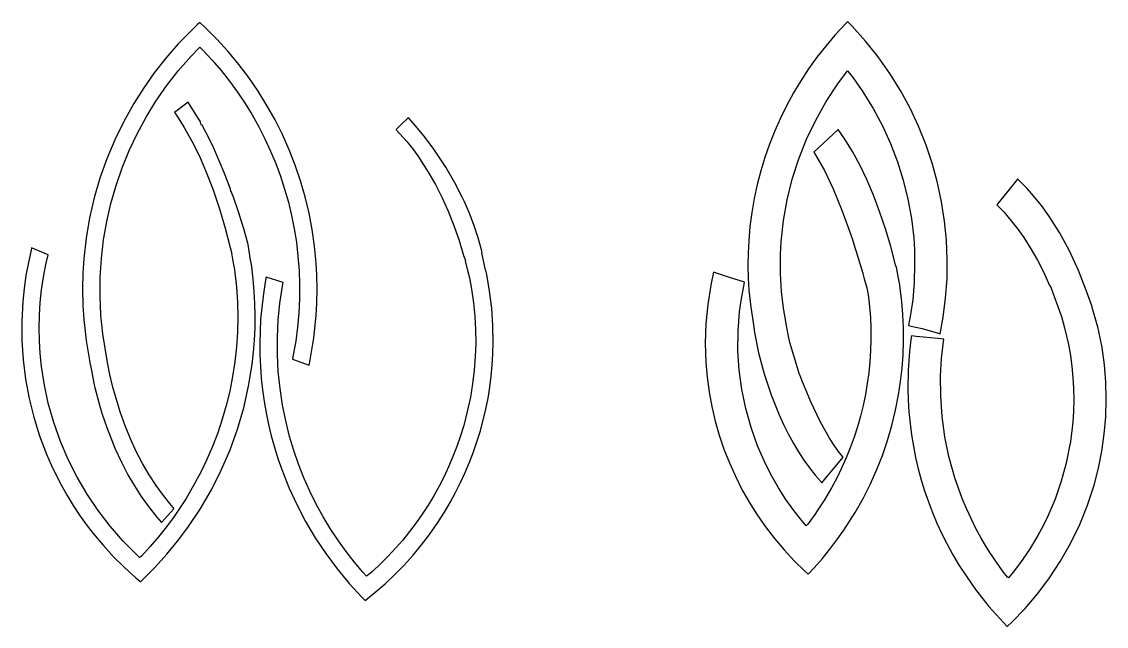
# Model space of a CAD drawing. Extents: x -920 to 149, y 485 to 1341.
# Drawn here: x -919.8 to -488.2, y 1100.4 to 1341.1 of the extents above; entities that cross this region are included whole.
import ezdxf

# ---------------------------------------------------------------- set-up
doc = ezdxf.new("R2010")
doc.units = 0

msp = doc.modelspace()

# ---------------------------------------------------------------- linework, layer by layer
at = {"layer": 'Layer 1'}
for p, q in [((-849.87, 1339.95), (-857.502, 1332.27)), ((-848.933, 1340.81), (-849.87, 1339.95)), ((-846.907, 1338.88), (-848.933, 1340.81)), ((-848.933, 1340.81), (-848.933, 1340.81)), ((-842.170544, 1334.152539), (-846.907, 1338.88)), ((-591.421, 1340.82), (-596.185, 1335.72)), ((-591.128, 1341.11), (-591.421, 1340.82)), ((-589.529, 1339.43), (-591.128, 1341.11)), ((-591.128, 1341.11), (-591.128, 1341.11)), ((-584.084512, 1333.371113), (-589.529, 1339.43)), ((-837.676553, 1329.23125), (-842.170544, 1334.152539)), ((-596.185, 1335.72), (-599.873262, 1331.390425)), ((-857.502, 1332.27), (-862.505922, 1326.531094)), ((-852.543, 1327.27), (-848.967, 1330.98)), ((-848.967, 1330.98), (-847.735, 1329.8)), ((-847.735, 1329.8), (-844.027882, 1325.803728)), ((-599.873262, 1331.390425), (-603.37002, 1326.922773)), ((-579.035531, 1327.058281), (-584.084512, 1333.371113)), ((-862.505922, 1326.531094), (-867.063125, 1320.75375)), ((-857.512368, 1321.543767), (-852.543, 1327.27)), ((-844.027882, 1325.803728), (-840.492977, 1321.678418)), ((-833.429344, 1324.125273), (-837.676553, 1329.23125)), ((-603.37002, 1326.922773), (-606.672228, 1322.324282)), ((-574.38766, 1320.500996), (-579.035531, 1327.058281)), ((-867.063125, 1320.75375), (-871.262016, 1314.817031)), ((-862.133555, 1315.587949), (-857.512368, 1321.543767)), ((-840.492977, 1321.678418), (-837.132833, 1317.429329)), ((-829.433234, 1318.84375), (-833.429344, 1324.125273)), ((-606.672228, 1322.324282), (-609.776844, 1317.602187)), ((-595.059, 1316.33), (-591.19, 1321.49)), ((-591.19, 1321.49), (-590.492016, 1320.734375)), ((-590.492016, 1320.734375), (-588.949625, 1318.7)), ((-837.132833, 1317.429329), (-833.95, 1313.061719)), ((-825.692541, 1313.39582), (-829.433234, 1318.84375)), ((-609.776844, 1317.602187), (-612.680823, 1312.763726)), ((-588.949625, 1318.7), (-585.084, 1313.18)), ((-570.1465, 1313.70875), (-574.38766, 1320.500996)), ((-871.262016, 1314.817031), (-875.191, 1308.6)), ((-866.40162, 1309.418118), (-862.133555, 1315.587949)), ((-833.95, 1313.061719), (-830.947026, 1308.580847)), ((-822.21158, 1307.790625), (-825.692541, 1313.39582)), ((-612.680823, 1312.763726), (-615.381121, 1307.816133)), ((-599.701123, 1309.276074), (-595.059, 1316.33)), ((-585.084, 1313.18), (-580.982937, 1306.54666)), ((-566.317652, 1306.691035), (-570.1465, 1313.70875)), ((-875.191, 1308.6), (-879.206977, 1301.433535)), ((-870.311625, 1303.049844), (-866.40162, 1309.418118)), ((-853.558, 1309.07), (-858.979, 1304.9)), ((-849.795, 1303.17), (-853.558, 1309.07)), ((-830.947026, 1308.580847), (-828.126461, 1303.991973)), ((-818.994669, 1302.037305), (-822.21158, 1307.790625)), ((-615.381121, 1307.816133), (-617.874695, 1302.766646)), ((-603.845797, 1301.922969), (-599.701123, 1309.276074)), ((-858.979, 1304.9), (-858.267, 1303.86)), ((-858.267, 1303.86), (-855.136469, 1298.994219)), ((-828.126461, 1303.991973), (-825.490853, 1299.300354)), ((-580.982937, 1306.54666), (-577.315937, 1299.688906)), ((-562.906719, 1299.457344), (-566.317652, 1306.691035)), ((-879.206977, 1301.433535), (-882.79925, 1294.068906)), ((-873.85863, 1296.498699), (-870.311625, 1303.049844)), ((-848.8515, 1301.5325), (-849.795, 1303.17)), ((-848.694, 1301.05), (-848.8515, 1301.5325)), ((-848.566, 1300.44), (-848.694, 1301.05)), ((-848.288375, 1299.88375), (-848.566, 1300.44)), ((-848.175, 1299.92), (-848.288375, 1299.88375)), ((-848.022, 1299.98), (-848.175, 1299.92)), ((-846.3575, 1296.9025), (-848.022, 1299.98)), ((-825.490853, 1299.300354), (-823.04275, 1294.51125)), ((-816.046125, 1296.145), (-818.994669, 1302.037305)), ((-768.921, 1300.03), (-770.579875, 1298.39875)), ((-766.446, 1302.41), (-768.921, 1300.03)), ((-765.858, 1302.84), (-766.446, 1302.41)), ((-762.945375, 1299.50125), (-765.858, 1302.84)), ((-759.78, 1295.63), (-762.945375, 1299.50125)), ((-617.874695, 1302.766646), (-620.1585, 1297.6225)), ((-607.480354, 1294.306191), (-603.845797, 1301.922969)), ((-577.315937, 1299.688906), (-574.090781, 1292.628887)), ((-559.919301, 1292.017168), (-562.906719, 1299.457344)), ((-877.037695, 1289.780254), (-873.85863, 1296.498699)), ((-855.136469, 1298.994219), (-852.06575, 1293.51625)), ((-843.772, 1291.65), (-846.3575, 1296.9025)), ((-813.370264, 1290.122852), (-816.046125, 1296.145)), ((-770.579875, 1298.39875), (-770.778797, 1298.132969)), ((-770.778797, 1298.132969), (-770.75, 1298.02)), ((-770.75, 1298.02), (-766.604, 1293.46)), ((-758.875, 1294.49), (-759.78, 1295.63)), ((-620.1585, 1297.6225), (-622.229493, 1292.390933)), ((-594.9, 1298.26), (-604.542, 1289.23)), ((-592.196, 1294.41), (-594.9, 1298.26)), ((-882.79925, 1294.068906), (-885.961961, 1286.524512)), ((-852.06575, 1293.51625), (-849.113156, 1287.537656)), ((-839.3435, 1281.405), (-843.772, 1291.65)), ((-823.04275, 1294.51125), (-820.784702, 1289.629919)), ((-766.604, 1293.46), (-764.270828, 1290.576406)), ((-764.270828, 1290.576406), (-762.186375, 1287.76125)), ((-755.793, 1290.38), (-758.875, 1294.49)), ((-622.229493, 1292.390933), (-624.084629, 1287.07918)), ((-610.592125, 1286.46125), (-607.480354, 1294.306191)), ((-589.204473, 1289.496992), (-592.196, 1294.41)), ((-574.090781, 1292.628887), (-571.31525, 1285.38875)), ((-557.361, 1284.38), (-559.919301, 1292.017168)), ((-885.961961, 1286.524512), (-888.68925, 1278.81875)), ((-879.843882, 1282.910081), (-877.037695, 1289.780254)), ((-849.113156, 1287.537656), (-846.337, 1281.17)), ((-820.784702, 1289.629919), (-818.719258, 1284.661621)), ((-810.971404, 1283.98), (-813.370264, 1290.122852)), ((-762.186375, 1287.76125), (-758.005, 1281.26)), ((-751.003, 1283.18), (-755.793, 1290.38)), ((-624.084629, 1287.07918), (-625.720865, 1281.694478)), ((-613.168443, 1278.423652), (-610.592125, 1286.46125)), ((-604.542, 1289.23), (-603.739, 1287.81)), ((-603.739, 1287.81), (-600.323, 1281.817656)), ((-586.313844, 1284.110313), (-589.204473, 1289.496992)), ((-882.27225, 1275.90375), (-879.843882, 1282.910081)), ((-818.719258, 1284.661621), (-816.848966, 1279.611614)), ((-808.853862, 1277.725586), (-810.971404, 1283.98)), ((-747.39875, 1276.98375), (-751.003, 1283.18)), ((-751.003, 1283.18), (-751.003, 1283.18)), ((-751.003, 1283.18), (-751.003, 1283.18)), ((-583.542043, 1278.294727), (-586.313844, 1284.110313)), ((-571.31525, 1285.38875), (-568.997125, 1277.990645)), ((-555.332719, 1276.928633), (-557.361, 1284.38)), ((-888.68925, 1278.81875), (-890.975258, 1270.97002)), ((-846.337, 1281.17), (-843.641547, 1274.12)), ((-837.601938, 1276.935), (-839.3435, 1281.405)), ((-816.848966, 1279.611614), (-815.176375, 1274.485156)), ((-807.021953, 1271.36875), (-808.853862, 1277.725586)), ((-758.005, 1281.26), (-755.128875, 1276.2375)), ((-625.720865, 1281.694478), (-627.135156, 1276.244062)), ((-615.196641, 1270.228906), (-613.168443, 1278.423652)), ((-600.323, 1281.817656), (-596.87625, 1274.57375)), ((-580.907, 1272.095), (-583.542043, 1278.294727)), ((-568.997125, 1277.990645), (-567.144188, 1270.456719)), ((-523.516, 1278.43), (-531.783, 1268.18)), ((-523.437, 1278.38), (-523.516, 1278.43)), ((-522.262, 1277.25), (-523.437, 1278.38)), ((-884.31786, 1268.776833), (-882.27225, 1275.90375)), ((-843.641547, 1274.12), (-841.126375, 1266.635)), ((-836.784, 1274.4), (-837.601938, 1276.935)), ((-836.536, 1273.74), (-836.784, 1274.4)), ((-835.531062, 1271.250938), (-836.536, 1273.74)), ((-815.176375, 1274.485156), (-813.704034, 1269.287507)), ((-755.128875, 1276.2375), (-752.537, 1271.05)), ((-744.342, 1270.93), (-747.39875, 1276.98375)), ((-627.135156, 1276.244062), (-628.324459, 1270.735171)), ((-596.87625, 1274.57375), (-593.394625, 1266.067969)), ((-553.7295, 1269.380938), (-555.332719, 1276.928633)), ((-519.74425, 1274.6875), (-522.262, 1277.25)), ((-517.132, 1271.78), (-519.74425, 1274.6875)), ((-890.975258, 1270.97002), (-892.814125, 1262.996719)), ((-833.589, 1265.4525), (-835.531062, 1271.250938)), ((-813.704034, 1269.287507), (-812.434492, 1264.023926)), ((-805.479996, 1264.918633), (-807.021953, 1271.36875)), ((-752.537, 1271.05), (-750.130594, 1265.663594)), ((-743.649, 1269.47), (-744.342, 1270.93)), ((-741.770703, 1265.18), (-743.649, 1269.47)), ((-628.324459, 1270.735171), (-629.28573, 1265.175039)), ((-616.664049, 1261.91252), (-615.196641, 1270.228906)), ((-578.426645, 1265.555898), (-580.907, 1272.095)), ((-567.144188, 1270.456719), (-565.764219, 1262.809121)), ((-552.553031, 1261.761523), (-553.7295, 1269.380938)), ((-514.04925, 1267.95625), (-517.132, 1271.78)), ((-885.975773, 1261.544902), (-884.31786, 1268.776833)), ((-841.126375, 1266.635), (-838.854766, 1258.9175)), ((-831.439188, 1258.600313), (-833.589, 1265.4525)), ((-804.232307, 1258.384375), (-805.479996, 1264.918633)), ((-750.130594, 1265.663594), (-747.86425, 1259.93875)), ((-739.895875, 1260.215), (-741.770703, 1265.18)), ((-629.28573, 1265.175039), (-630.015925, 1259.570903)), ((-593.394625, 1266.067969), (-589.874, 1256.29)), ((-576.118906, 1258.722188), (-578.426645, 1265.555898)), ((-531.783, 1268.18), (-529.039875, 1265.3775)), ((-529.039875, 1265.3775), (-526.002, 1261.84)), ((-511.079, 1263.84), (-514.04925, 1267.95625)), ((-892.814125, 1262.996719), (-894.199992, 1254.917246)), ((-887.24105, 1254.223528), (-885.975773, 1261.544902)), ((-812.434492, 1264.023926), (-811.370298, 1258.69967)), ((-617.558, 1253.51), (-616.664049, 1261.91252)), ((-565.764219, 1262.809121), (-564.865, 1255.07)), ((-551.805, 1254.095), (-552.553031, 1261.761523)), ((-526.002, 1261.84), (-523.471125, 1258.5825)), ((-506.850516, 1257.163125), (-511.079, 1263.84)), ((-511.079, 1263.84), (-511.079, 1263.84)), ((-511.079, 1263.84), (-511.079, 1263.84)), ((-838.854766, 1258.9175), (-836.89, 1251.17)), ((-829.811, 1252.95), (-831.439188, 1258.600313)), ((-811.370298, 1258.69967), (-810.514, 1253.32)), ((-803.283202, 1251.775117), (-804.232307, 1258.384375)), ((-747.86425, 1259.93875), (-745.785031, 1254.002031)), ((-738.199359, 1255.07), (-739.895875, 1260.215)), ((-630.015925, 1259.570903), (-630.512, 1253.93)), ((-589.874, 1256.29), (-589.107, 1254)), ((-574.001715, 1251.638633), (-576.118906, 1258.722188)), ((-523.471125, 1258.5825), (-521.049, 1255.16)), ((-502.917625, 1249.9125), (-506.850516, 1257.163125)), ((-894.199992, 1254.917246), (-895.127, 1246.75)), ((-888.10875, 1246.828281), (-887.24105, 1254.223528)), ((-829.624, 1252.39), (-829.811, 1252.95)), ((-828.654, 1245.39), (-829.624, 1252.39)), ((-810.514, 1253.32), (-809.860277, 1247.744531)), ((-802.637, 1245.1), (-803.283202, 1251.775117)), ((-745.785031, 1254.002031), (-743.94, 1247.98)), ((-736.856, 1250.24), (-738.199359, 1255.07)), ((-630.512, 1253.93), (-630.744969, 1249.055625)), ((-617.801, 1248.48), (-617.558, 1253.51)), ((-589.107, 1254), (-589.035, 1253.93)), ((-589.035, 1253.93), (-585.095, 1241.02)), ((-564.865, 1255.07), (-564.5475, 1250.2725)), ((-551.487094, 1246.405977), (-551.805, 1254.095)), ((-521.049, 1255.16), (-518.187453, 1250.712344)), ((-916.078, 1250.12), (-917.164969, 1245.31)), ((-915.85, 1251.16), (-916.078, 1250.12)), ((-909.308, 1248.35), (-915.85, 1251.16)), ((-915.85, 1251.16), (-915.85, 1251.16)), ((-910.201, 1244.52), (-909.308, 1248.35)), ((-836.89, 1251.17), (-836.318, 1249.22)), ((-836.318, 1249.22), (-836.181, 1249.02)), ((-836.181, 1249.02), (-836.276, 1248.98)), ((-836.276, 1248.98), (-835.739, 1245.85)), ((-809.860277, 1247.744531), (-809.438469, 1242.1175)), ((-743.94, 1247.98), (-743.268, 1246.09)), ((-736.583, 1249.21), (-736.856, 1250.24)), ((-736.668, 1249.09), (-736.592, 1249.21)), ((-735.199, 1242.16), (-736.668, 1249.09)), ((-736.592, 1249.21), (-736.583, 1249.21)), ((-630.744969, 1249.055625), (-630.80825, 1244.0575)), ((-617.804, 1248.34), (-617.801, 1248.48)), ((-617.80025, 1240.8775), (-617.804, 1248.34)), ((-572.093, 1244.35), (-574.001715, 1251.638633)), ((-564.5475, 1250.2725), (-564.479, 1244.62)), ((-518.187453, 1250.712344), (-515.558125, 1246.13625)), ((-499.305172, 1242.133125), (-502.917625, 1249.9125)), ((-917.164969, 1245.31), (-918.10925, 1240.14)), ((-911.155871, 1239.469551), (-910.201, 1244.52)), ((-895.127, 1246.75), (-895.49825, 1241.0975)), ((-888.573935, 1239.374734), (-888.10875, 1246.828281)), ((-835.739, 1245.85), (-835.142, 1242.53)), ((-828.543, 1245.3), (-828.654, 1245.39)), ((-828.542, 1245.3), (-828.543, 1245.3)), ((-828.291, 1243.5), (-828.542, 1245.3)), ((-827.690615, 1238.603242), (-828.291, 1243.5)), ((-802.362625, 1240.2575), (-802.637, 1245.1)), ((-743.214, 1245.88), (-743.307625, 1245.755)), ((-743.307625, 1245.755), (-743.225, 1245.39)), ((-743.268, 1246.09), (-743.092875, 1245.955)), ((-743.225, 1245.39), (-742.397, 1242.08)), ((-743.092875, 1245.955), (-743.214, 1245.88)), ((-630.80825, 1244.0575), (-630.702406, 1239.085625)), ((-571.608, 1242.84), (-572.093, 1244.35)), ((-564.479, 1244.62), (-564.639, 1237.23)), ((-551.601, 1238.719063), (-551.487094, 1246.405977)), ((-515.558125, 1246.13625), (-513.105234, 1241.307031)), ((-918.10925, 1240.14), (-918.869406, 1234.865)), ((-911.900156, 1234.407031), (-911.155871, 1239.469551)), ((-895.49825, 1241.0975), (-895.586, 1234.65)), ((-888.631664, 1231.878457), (-888.573935, 1239.374734)), ((-835.142, 1242.53), (-835.009, 1241.17)), ((-835.009, 1241.17), (-834.368002, 1235.372324)), ((-822.599, 1239.05), (-823.034, 1236.49)), ((-822.551, 1239.36), (-822.599, 1239.05)), ((-815.792, 1237.32), (-822.551, 1239.36)), ((-809.438469, 1242.1175), (-809.247988, 1236.460469)), ((-802.299, 1234.65), (-802.362625, 1240.2575)), ((-742.397, 1242.08), (-741.646, 1239.11)), ((-741.646, 1239.11), (-740.776, 1234.59)), ((-735.082, 1242.09), (-735.199, 1242.16)), ((-734.779, 1240.47), (-735.082, 1242.09)), ((-733.611562, 1233.857344), (-734.779, 1240.47)), ((-644.494, 1241.42), (-645.633, 1236.22)), ((-642.58, 1240.76), (-644.494, 1241.42)), ((-644.494, 1241.42), (-644.494, 1241.42)), ((-644.494, 1241.42), (-644.494, 1241.42)), ((-637.746125, 1239.12375), (-642.58, 1240.76)), ((-633.021, 1237.69), (-637.746125, 1239.12375)), ((-630.702406, 1239.085625), (-630.428, 1234.29)), ((-617.396, 1233.76), (-617.80025, 1240.8775)), ((-585.095, 1241.02), (-585.106, 1240.94)), ((-585.106, 1240.94), (-584.512, 1238.8)), ((-584.512, 1238.8), (-583.526, 1235.2)), ((-571.584, 1242.76), (-571.608, 1242.84)), ((-571.026, 1239.62), (-571.584, 1242.76)), ((-570.399, 1236.39), (-571.026, 1239.62)), ((-552.148406, 1231.058867), (-551.601, 1238.719063)), ((-513.105234, 1241.307031), (-510.773, 1236.1)), ((-496.038, 1233.87), (-499.305172, 1242.133125)), ((-918.869406, 1234.865), (-919.404, 1229.74)), ((-912.433738, 1229.334434), (-911.900156, 1234.407031)), ((-895.586, 1234.65), (-895.49775, 1228.1825)), ((-834.368002, 1235.372324), (-833.985391, 1229.489219)), ((-827.255172, 1233.733438), (-827.690615, 1238.603242)), ((-823.034, 1236.49), (-823.750531, 1231.873572)), ((-817.084916, 1229.083203), (-816.083, 1235.84)), ((-816.083, 1235.84), (-815.785, 1237.32)), ((-815.785, 1237.32), (-815.792, 1237.32)), ((-809.247988, 1236.460469), (-809.28825, 1230.795)), ((-802.3645, 1229.0225), (-802.299, 1234.65)), ((-740.776, 1234.59), (-740.017605, 1229.235117)), ((-645.633, 1236.22), (-646.832781, 1228.577656)), ((-633.40825, 1230.9675), (-632.512, 1235.79)), ((-632.2, 1237.39), (-633.021, 1237.69)), ((-632.512, 1235.79), (-632.2, 1237.39)), ((-583.526, 1235.2), (-583.109141, 1233.178906)), ((-570.246, 1234.96), (-570.399, 1236.39)), ((-569.602135, 1229.77375), (-570.246, 1234.96)), ((-564.639, 1237.23), (-565.243, 1230.44)), ((-510.773, 1236.1), (-510.74, 1236.12)), ((-510.74, 1236.12), (-510.612, 1236.06)), ((-510.612, 1236.06), (-505.905, 1223.31)), ((-888.276999, 1224.355022), (-888.631664, 1231.878457)), ((-826.984611, 1228.883789), (-827.255172, 1233.733438)), ((-823.750531, 1231.873572), (-824.3134, 1227.237324)), ((-809.28825, 1230.795), (-809.558668, 1225.142656)), ((-732.77675, 1227.03375), (-733.611562, 1233.857344)), ((-634.129, 1225.68), (-633.40825, 1230.9675)), ((-630.428, 1234.29), (-629.725875, 1227.43125)), ((-616.605375, 1227.02625), (-617.396, 1233.76)), ((-583.109141, 1233.178906), (-582.711125, 1230.38625)), ((-582.711125, 1230.38625), (-582.083, 1223.39)), ((-565.243, 1230.44), (-566.075375, 1224.51875)), ((-553.131, 1223.45), (-552.148406, 1231.058867)), ((-494.026, 1228.02), (-496.038, 1233.87)), ((-919.404, 1229.74), (-919.811641, 1221.95127)), ((-912.7565, 1224.25375), (-912.433738, 1229.334434)), ((-895.49775, 1228.1825), (-895.126, 1222.54)), ((-833.985391, 1229.489219), (-833.859865, 1223.550566)), ((-826.878875, 1224.0475), (-826.984611, 1228.883789)), ((-824.3134, 1227.237324), (-824.723027, 1222.585813)), ((-817.747891, 1222.29875), (-817.084916, 1229.083203)), ((-802.637, 1224.19), (-802.3645, 1229.0225)), ((-740.017605, 1229.235117), (-739.493656, 1223.873437)), ((-732.288812, 1220.148281), (-732.77675, 1227.03375)), ((-646.832781, 1228.577656), (-647.55275, 1220.89125)), ((-629.725875, 1227.43125), (-628.66, 1220.4)), ((-615.586, 1220.96), (-616.605375, 1227.02625)), ((-569.164391, 1224.52375), (-569.602135, 1229.77375)), ((-493.975, 1227.87), (-494.026, 1228.02)), ((-493.526, 1226.41), (-493.975, 1227.87)), ((-492.094, 1221.41), (-493.526, 1226.41)), ((-919.811641, 1221.95127), (-919.758313, 1214.181406)), ((-912.868324, 1219.166973), (-912.7565, 1224.25375)), ((-895.126, 1222.54), (-894.182625, 1214.2725)), ((-887.505, 1216.82), (-888.276999, 1224.355022)), ((-833.859865, 1223.550566), (-833.990125, 1217.58625)), ((-826.937904, 1219.217773), (-826.878875, 1224.0475)), ((-824.723027, 1222.585813), (-824.979828, 1217.923594)), ((-818.072264, 1215.499297), (-817.747891, 1222.29875)), ((-809.558668, 1225.142656), (-810.058656, 1219.525)), ((-803.567, 1215.2725), (-802.637, 1224.19)), ((-739.493656, 1223.873437), (-739.204129, 1218.505664)), ((-634.737203, 1217.918789), (-634.129, 1225.68)), ((-582.083, 1223.39), (-581.890857, 1218.980549)), ((-568.932545, 1219.226875), (-569.164391, 1224.52375)), ((-566.075375, 1224.51875), (-566.856, 1220.27)), ((-554.32, 1216.9), (-553.131, 1223.45)), ((-505.963, 1223.18), (-505.967, 1223.18)), ((-505.967, 1223.18), (-504.811, 1219.27)), ((-505.907, 1223.24), (-505.963, 1223.18)), ((-505.905, 1223.31), (-505.907, 1223.24)), ((-912.769094, 1214.076094), (-912.868324, 1219.166973)), ((-833.990125, 1217.58625), (-834.374869, 1211.626152)), ((-827.161641, 1214.387813), (-826.937904, 1219.217773)), ((-824.979828, 1217.923594), (-825.084221, 1213.255222)), ((-810.058656, 1219.525), (-810.787629, 1213.963594)), ((-739.204129, 1218.505664), (-739.149, 1213.1325)), ((-732.162, 1213.35), (-732.288812, 1220.148281)), ((-647.55275, 1220.89125), (-647.791594, 1213.184219)), ((-634.791812, 1210.144687), (-634.737203, 1217.918789)), ((-628.66, 1220.4), (-628.15, 1217.34)), ((-628.15, 1217.34), (-626.550938, 1209.272813)), ((-615.459, 1220.06), (-615.586, 1220.96)), ((-614.775, 1216.63), (-615.459, 1220.06)), ((-581.890857, 1218.980549), (-581.858588, 1214.571582)), ((-568.906375, 1213.9), (-568.932545, 1219.226875)), ((-566.856, 1220.27), (-566.81, 1220.1475)), ((-566.81, 1220.1475), (-566.533, 1220.07)), ((-566.533, 1220.07), (-561.53575, 1218.935)), ((-561.53575, 1218.935), (-555.559, 1217.26)), ((-555.559, 1217.26), (-554.32, 1216.9)), ((-504.811, 1219.27), (-504.024, 1215.99)), ((-491.847, 1220.48), (-492.094, 1221.41)), ((-491.638, 1219.69), (-491.847, 1220.48)), ((-491.464, 1218.99), (-491.638, 1219.69)), ((-491.19125, 1217.9625), (-491.464, 1218.99)), ((-491.127, 1217.76), (-491.19125, 1217.9625)), ((-489.891, 1211.4), (-491.127, 1217.76)), ((-919.758313, 1214.181406), (-919.246641, 1206.447402)), ((-912.458691, 1208.983105), (-912.769094, 1214.076094)), ((-894.182625, 1214.2725), (-892.796, 1206.2)), ((-885.686, 1205.5), (-887.505, 1216.82)), ((-827.550025, 1209.55082), (-827.161641, 1214.387813)), ((-825.084221, 1213.255222), (-825.036623, 1208.585254)), ((-818.058375, 1208.6975), (-818.072264, 1215.499297)), ((-810.787629, 1213.963594), (-811.745, 1208.48)), ((-805.037, 1206.49), (-803.567, 1215.2725)), ((-739.149, 1213.1325), (-739.328246, 1207.754648)), ((-732.277011, 1208.886929), (-732.162, 1213.35)), ((-647.791594, 1213.184219), (-647.548, 1205.48)), ((-614.111, 1213.47), (-614.775, 1216.63)), ((-614.176, 1213.35), (-614.111, 1213.47)), ((-610.274, 1200.62), (-614.176, 1213.35)), ((-581.858588, 1214.571582), (-581.985123, 1210.1678)), ((-569.085658, 1208.56), (-568.906375, 1213.9)), ((-565.86, 1215.49), (-566.534, 1209.85)), ((-565.768, 1216.02), (-565.86, 1215.49)), ((-563.869, 1215.81), (-565.768, 1216.02)), ((-555.185, 1214.95), (-563.869, 1215.81)), ((-552.889, 1214.76), (-555.185, 1214.95)), ((-553.76875, 1207.03), (-553.024, 1213.81)), ((-553.024, 1213.81), (-552.889, 1214.76)), ((-504.024, 1215.99), (-503.752375, 1214.89875)), ((-503.752375, 1214.89875), (-503.288, 1212.63)), ((-911.937, 1203.89), (-912.458691, 1208.983105)), ((-834.374869, 1211.626152), (-835.012797, 1205.700156)), ((-828.103, 1204.7), (-827.550025, 1209.55082)), ((-825.036623, 1208.585254), (-824.837452, 1203.918245)), ((-817.706564, 1201.906016), (-818.058375, 1208.6975)), ((-732.542982, 1204.440117), (-732.277011, 1208.886929)), ((-634.298453, 1202.390742), (-634.791812, 1210.144687)), ((-626.550938, 1209.272813), (-624.326, 1200.8925)), ((-581.985123, 1210.1678), (-582.269391, 1205.773906)), ((-569.470172, 1203.22375), (-569.085658, 1208.56)), ((-566.534, 1209.85), (-567.044625, 1202.465)), ((-503.288, 1212.63), (-502.510137, 1208.301016)), ((-488.942848, 1204.559121), (-489.891, 1211.4)), ((-919.246641, 1206.447402), (-918.27925, 1198.76625)), ((-892.796, 1206.2), (-892.51, 1204.51)), ((-892.51, 1204.51), (-892.446, 1204.44)), ((-892.446, 1204.44), (-891.113, 1197.25)), ((-884.722938, 1200.699062), (-885.686, 1205.5)), ((-835.012797, 1205.700156), (-835.902607, 1199.838145)), ((-829.51734, 1195.991094), (-828.103, 1204.7)), ((-811.745, 1208.48), (-812.088, 1206.81)), ((-812.088, 1206.81), (-812.036, 1206.8)), ((-812.036, 1206.8), (-805.388, 1204.43)), ((-805.388, 1204.43), (-805.037, 1206.49)), ((-739.328246, 1207.754648), (-739.741844, 1202.372813)), ((-732.95888, 1200.013169), (-732.542982, 1204.440117)), ((-647.548, 1205.48), (-647.031952, 1199.560496)), ((-582.269391, 1205.773906), (-582.710321, 1201.394602)), ((-554.17, 1200.16), (-553.76875, 1207.03)), ((-502.510137, 1208.301016), (-501.908594, 1203.918125)), ((-488.382094, 1197.677344), (-488.942848, 1204.559121)), ((-910.752875, 1196.39875), (-911.937, 1203.89)), ((-883.52175, 1195.69), (-884.722938, 1200.699062)), ((-824.837452, 1203.918245), (-824.487125, 1199.25875)), ((-817.017172, 1195.1375), (-817.706564, 1201.906016)), ((-739.741844, 1202.372813), (-740.38977, 1196.987695)), ((-733.523672, 1195.609687), (-732.95888, 1200.013169)), ((-633.26275, 1194.69), (-634.298453, 1202.390742)), ((-624.326, 1200.8925), (-621.580563, 1192.553437)), ((-610.225, 1200.56), (-610.274, 1200.62)), ((-610.149, 1200.55), (-610.225, 1200.56)), ((-610.127, 1200.56), (-610.149, 1200.55)), ((-609.311, 1198.46), (-610.127, 1200.56)), ((-582.710321, 1201.394602), (-583.306842, 1197.03459)), ((-570.059693, 1197.908125), (-569.470172, 1203.22375)), ((-567.044625, 1202.465), (-567.166, 1195.02)), ((-554.119547, 1192.055313), (-554.17, 1200.16)), ((-501.908594, 1203.918125), (-501.483816, 1199.494922)), ((-918.27925, 1198.76625), (-916.858766, 1191.154941)), ((-909.229, 1189.2), (-910.752875, 1196.39875)), ((-891.113, 1197.25), (-891.145, 1197.15)), ((-891.145, 1197.15), (-890.692, 1195.55)), ((-890.692, 1195.55), (-888.555, 1187.54)), ((-882.130437, 1190.658437), (-883.52175, 1195.69)), ((-835.902607, 1199.838145), (-837.043, 1194.07)), ((-831.462469, 1187.395625), (-829.51734, 1195.991094)), ((-824.487125, 1199.25875), (-823.98606, 1194.611326)), ((-740.38977, 1196.987695), (-741.272, 1191.6)), ((-734.236325, 1191.233276), (-733.523672, 1195.609687)), ((-647.031952, 1199.560496), (-646.236287, 1193.695527)), ((-605.770969, 1189.762187), (-609.311, 1198.46)), ((-583.306842, 1197.03459), (-584.057884, 1192.698572)), ((-570.854, 1192.63), (-570.059693, 1197.908125)), ((-501.483816, 1199.494922), (-501.23625, 1195.045)), ((-488.207543, 1190.774707), (-488.382094, 1197.677344)), ((-837.043, 1194.07), (-838.420787, 1188.394062)), ((-823.98606, 1194.611326), (-823.334674, 1189.980527)), ((-815.990537, 1188.404609), (-817.017172, 1195.1375)), ((-741.272, 1191.6), (-742.509125, 1185.98)), ((-735.095807, 1186.887539), (-734.236325, 1191.233276)), ((-646.236287, 1193.695527), (-645.165287, 1187.894163)), ((-631.690328, 1187.075508), (-633.26275, 1194.69)), ((-621.580563, 1192.553437), (-618.42, 1184.61)), ((-584.057884, 1192.698572), (-584.962375, 1188.39125)), ((-572.049549, 1186.486699), (-570.854, 1192.63)), ((-567.166, 1195.02), (-567.033759, 1190.400974)), ((-553.539125, 1183.9525), (-554.119547, 1192.055313)), ((-501.23625, 1195.045), (-501.16634, 1190.581953)), ((-916.858766, 1191.154941), (-914.987812, 1183.630469)), ((-907.040328, 1181.514766), (-909.229, 1189.2)), ((-888.555, 1187.54), (-887.76, 1184.86)), ((-880.597, 1185.79), (-882.130437, 1190.658437)), ((-838.420787, 1188.394062), (-840.013672, 1182.84)), ((-833.927301, 1178.941719), (-831.462469, 1187.395625)), ((-823.334674, 1189.980527), (-822.533385, 1185.370911)), ((-814.627, 1181.72), (-815.990537, 1188.404609)), ((-645.165287, 1187.894163), (-643.823234, 1182.165469)), ((-629.586812, 1179.580313), (-631.690328, 1187.075508)), ((-602.098, 1182.03), (-605.770969, 1189.762187)), ((-584.962375, 1188.39125), (-586.019245, 1184.117327)), ((-567.033759, 1190.400974), (-566.747119, 1185.800918)), ((-501.16634, 1190.581953), (-501.274531, 1186.119375)), ((-488.418, 1183.87125), (-488.207543, 1190.774707)), ((-914.987812, 1183.630469), (-912.669016, 1176.209824)), ((-887.76, 1184.86), (-885.95325, 1179.54875)), ((-878.62959, 1180.307207), (-880.597, 1185.79)), ((-840.013672, 1182.84), (-841.826939, 1177.394687)), ((-822.533385, 1185.370911), (-821.582609, 1180.787031)), ((-742.509125, 1185.98), (-743.918, 1180.42)), ((-737.251125, 1178.3025), (-735.095807, 1186.887539)), ((-618.42, 1184.61), (-616.662746, 1180.782402)), ((-586.019245, 1184.117327), (-587.227424, 1179.881504)), ((-573.528703, 1180.402344), (-572.049549, 1186.486699)), ((-566.747119, 1185.800918), (-566.306955, 1181.222864)), ((-552.435391, 1175.913437), (-553.539125, 1183.9525)), ((-501.274531, 1186.119375), (-501.56127, 1181.670859)), ((-489.01227, 1176.987012), (-488.418, 1183.87125)), ((-904.398, 1174.038125), (-907.040328, 1181.514766)), ((-885.95325, 1179.54875), (-884.328, 1175.4)), ((-876.499406, 1175.064531), (-878.62959, 1180.307207)), ((-836.90075, 1170.6575), (-833.927301, 1178.941719)), ((-821.582609, 1180.787031), (-820.482766, 1176.233445)), ((-813.194244, 1176.047793), (-814.627, 1181.72)), ((-743.918, 1180.42), (-745.217615, 1176.206501)), ((-739.981365, 1169.883398), (-737.251125, 1178.3025)), ((-643.823234, 1182.165469), (-642.21441, 1176.518513)), ((-626.957828, 1172.237461), (-629.586812, 1179.580313)), ((-616.662746, 1180.782402), (-614.781156, 1177.047969)), ((-598.304281, 1175.287812), (-602.098, 1182.03)), ((-587.227424, 1179.881504), (-588.58584, 1175.688484)), ((-575.286975, 1174.389004), (-573.528703, 1180.402344)), ((-566.306955, 1181.222864), (-565.714141, 1176.669844)), ((-501.56127, 1181.670859), (-502.027, 1177.25)), ((-912.669016, 1176.209824), (-909.905, 1168.91)), ((-901.309422, 1166.783672), (-904.398, 1174.038125)), ((-884.328, 1175.4), (-884.08, 1174.79)), ((-884.08, 1174.79), (-882.73225, 1171.40375)), ((-874.206895, 1170.063027), (-876.499406, 1175.064531)), ((-841.826939, 1177.394687), (-843.865875, 1172.045)), ((-820.482766, 1176.233445), (-819.234271, 1171.714707)), ((-811.528016, 1170.457969), (-813.194244, 1176.047793)), ((-745.217615, 1176.206501), (-746.652639, 1172.061074)), ((-642.21441, 1176.518513), (-640.343096, 1170.962363)), ((-614.781156, 1177.047969), (-612.790113, 1173.430488)), ((-596.365949, 1172.295586), (-598.304281, 1175.287812)), ((-588.58584, 1175.688484), (-590.093422, 1171.542969)), ((-577.319875, 1168.45875), (-575.286975, 1174.389004)), ((-565.714141, 1176.669844), (-564.969551, 1172.14489)), ((-550.815, 1168), (-552.435391, 1175.913437)), ((-502.027, 1177.25), (-502.64, 1173.05)), ((-489.989156, 1170.142031), (-489.01227, 1176.987012)), ((-882.73225, 1171.40375), (-879.994, 1165.52)), ((-871.7525, 1165.30375), (-874.206895, 1170.063027)), ((-843.865875, 1172.045), (-846.135764, 1166.777813)), ((-840.37173, 1162.571094), (-836.90075, 1170.6575)), ((-819.234271, 1171.714707), (-817.837544, 1167.235374)), ((-809.630998, 1164.956973), (-811.528016, 1170.457969)), ((-746.652639, 1172.061074), (-748.221839, 1167.985696)), ((-741.559499, 1165.745083), (-739.981365, 1169.883398)), ((-640.343096, 1170.962363), (-638.213573, 1165.506086)), ((-623.809, 1165.08), (-626.957828, 1172.237461)), ((-612.790113, 1173.430488), (-610.7045, 1169.95375)), ((-610.7045, 1169.95375), (-608.539199, 1166.641543)), ((-594.402, 1169.56), (-596.365949, 1172.295586)), ((-590.093422, 1171.542969), (-591.7491, 1167.449661)), ((-564.969551, 1172.14489), (-564.074061, 1167.651035)), ((-502.692, 1172.76), (-504.183094, 1165.414062)), ((-502.669, 1172.97), (-502.709, 1172.77)), ((-502.709, 1172.77), (-502.692, 1172.76)), ((-502.64, 1173.05), (-502.669, 1172.97)), ((-491.347465, 1163.356348), (-489.989156, 1170.142031)), ((-909.905, 1168.91), (-908.090547, 1164.730898)), ((-897.782, 1159.765), (-901.309422, 1166.783672)), ((-879.994, 1165.52), (-877.508422, 1160.743125)), ((-846.135764, 1166.777813), (-848.641891, 1161.58)), ((-817.837544, 1167.235374), (-816.293, 1162.8)), ((-748.221839, 1167.985696), (-749.923984, 1163.982344)), ((-743.278266, 1161.659062), (-741.559499, 1165.745083)), ((-638.213573, 1165.506086), (-635.830125, 1160.15875)), ((-608.539199, 1166.641543), (-606.309094, 1163.517656)), ((-601.381, 1157.57), (-592.893, 1167.71)), ((-592.893, 1167.71), (-594.402, 1169.56)), ((-591.7491, 1167.449661), (-593.551803, 1163.413262)), ((-579.622916, 1162.623652), (-577.319875, 1168.45875)), ((-564.074061, 1167.651035), (-563.028544, 1163.191311)), ((-549.723697, 1163.783828), (-550.815, 1168)), ((-504.183094, 1165.414062), (-506.16225, 1158.1825)), ((-908.090547, 1164.730898), (-906.117188, 1160.594687)), ((-869.136668, 1160.787754), (-871.7525, 1165.30375)), ((-848.641891, 1161.58), (-851.389541, 1156.438437)), ((-844.329156, 1154.710625), (-840.37173, 1162.571094)), ((-816.293, 1162.8), (-813.493629, 1155.742324)), ((-807.505875, 1159.55125), (-809.630998, 1164.956973)), ((-749.923984, 1163.982344), (-751.757843, 1160.052996)), ((-745.136632, 1157.62894), (-743.278266, 1161.659062)), ((-621.312453, 1160.201875), (-623.809, 1165.08)), ((-606.309094, 1163.517656), (-604.029066, 1160.605879)), ((-593.551803, 1163.413262), (-595.50046, 1159.438474)), ((-582.191609, 1156.895781), (-579.622916, 1162.623652)), ((-563.028544, 1163.191311), (-561.833875, 1158.76875)), ((-548.478891, 1159.594375), (-549.723697, 1163.783828)), ((-493.086, 1156.65), (-491.347465, 1163.356348)), ((-906.117188, 1160.594687), (-903.992422, 1156.514258)), ((-893.823141, 1152.995703), (-897.782, 1159.765)), ((-877.508422, 1160.743125), (-874.962375, 1156.3375)), ((-866.359844, 1156.516094), (-869.136668, 1160.787754)), ((-805.15533, 1154.247246), (-807.505875, 1159.55125)), ((-751.757843, 1160.052996), (-753.722182, 1156.199629)), ((-747.133564, 1153.65832), (-745.136632, 1157.62894)), ((-635.830125, 1160.15875), (-633.197032, 1154.929421)), ((-618.618375, 1155.515), (-621.312453, 1160.201875)), ((-604.029066, 1160.605879), (-601.714, 1157.93)), ((-601.714, 1157.93), (-601.381, 1157.57)), ((-595.50046, 1159.438474), (-597.594, 1155.53)), ((-585.021467, 1151.287207), (-582.191609, 1156.895781)), ((-561.833875, 1158.76875), (-560.490929, 1154.386384)), ((-547.084482, 1155.441484), (-548.478891, 1159.594375)), ((-506.16225, 1158.1825), (-508.616531, 1151.112187)), ((-903.992422, 1156.514258), (-901.72375, 1152.5025)), ((-901.72375, 1152.5025), (-899.318672, 1148.572305)), ((-889.44025, 1146.489375), (-893.823141, 1152.995703)), ((-874.962375, 1156.3375), (-872.269891, 1152.160625)), ((-863.422473, 1152.489824), (-866.359844, 1156.516094)), ((-860.325, 1148.71), (-863.422473, 1152.489824)), ((-851.389541, 1156.438437), (-854.384, 1151.34)), ((-848.761941, 1147.104219), (-844.329156, 1154.710625)), ((-813.493629, 1155.742324), (-810.341781, 1148.869219)), ((-802.582047, 1149.051406), (-805.15533, 1154.247246)), ((-755.81577, 1152.424221), (-758.037375, 1148.72875)), ((-753.722182, 1156.199629), (-755.81577, 1152.424221)), ((-749.268031, 1149.750806), (-747.133564, 1153.65832)), ((-633.197032, 1154.929421), (-630.318576, 1149.827168)), ((-615.702109, 1150.978125), (-618.618375, 1155.515)), ((-597.594, 1155.53), (-600.372, 1150.84)), ((-560.490929, 1154.386384), (-559.00058, 1150.047246)), ((-545.544375, 1151.335), (-547.084482, 1155.441484)), ((-495.679594, 1148.697813), (-493.086, 1156.65)), ((-899.318672, 1148.572305), (-896.784688, 1144.736562)), ((-872.269891, 1152.160625), (-869.345, 1148.07)), ((-869.345, 1148.07), (-866.080625, 1143.945)), ((-859.3525, 1147.5425), (-860.325, 1148.71)), ((-854.384, 1151.34), (-859.178, 1144.11)), ((-810.341781, 1148.869219), (-806.84198, 1142.188066)), ((-799.788709, 1143.970176), (-802.582047, 1149.051406)), ((-758.037375, 1148.72875), (-760.385765, 1145.115193)), ((-751.539, 1145.91), (-749.268031, 1149.750806)), ((-630.318576, 1149.827168), (-627.199039, 1144.861057)), ((-612.539, 1146.55), (-615.702109, 1150.978125)), ((-600.408, 1150.79), (-603.784, 1145.6)), ((-600.372, 1150.84), (-600.408, 1150.79)), ((-588.108, 1145.81), (-585.021467, 1151.287207)), ((-559.00058, 1150.047246), (-557.363703, 1145.754368)), ((-543.862471, 1147.284766), (-545.544375, 1151.335)), ((-508.616531, 1151.112187), (-511.533, 1144.25)), ((-498.7905, 1140.9575), (-495.679594, 1148.697813)), ((-896.784688, 1144.736562), (-894.129297, 1141.008164)), ((-884.640734, 1140.259609), (-889.44025, 1146.489375)), ((-866.080625, 1143.945), (-864.137, 1141.77)), ((-864.137, 1141.77), (-859.253, 1147.2)), ((-859.178, 1144.11), (-862.219234, 1140.013281)), ((-859.253, 1147.2), (-859.3525, 1147.5425)), ((-853.659, 1139.78), (-848.761941, 1147.104219)), ((-796.778, 1139.01), (-799.788709, 1143.970176)), ((-760.385765, 1145.115193), (-762.859709, 1141.585527)), ((-754.4349, 1141.400508), (-751.539, 1145.91)), ((-627.199039, 1144.861057), (-623.842703, 1140.040156)), ((-609.555, 1142.75125), (-612.539, 1146.55)), ((-603.832, 1145.53), (-607.038, 1141.05)), ((-603.784, 1145.6), (-603.832, 1145.53)), ((-592.657, 1138.7), (-588.108, 1145.81)), ((-557.363703, 1145.754368), (-555.581172, 1141.510781)), ((-542.042672, 1143.300625), (-543.862471, 1147.284766)), ((-511.533, 1144.25), (-513.3815, 1140.455)), ((-894.129297, 1141.008164), (-891.36, 1137.4)), ((-879.432, 1134.32), (-884.640734, 1140.259609)), ((-862.219234, 1140.013281), (-865.363125, 1136.07875)), ((-857.760406, 1134.309531), (-853.659, 1139.78)), ((-806.84198, 1142.188066), (-802.99875, 1135.70625)), ((-762.859709, 1141.585527), (-765.457974, 1138.141731)), ((-757.491266, 1137.036562), (-754.4349, 1141.400508)), ((-623.842703, 1140.040156), (-620.253849, 1135.373533)), ((-607.615, 1140.49), (-609.555, 1142.75125)), ((-607.038, 1141.05), (-607.615, 1140.49)), ((-555.581172, 1141.510781), (-553.653862, 1137.319519)), ((-540.088881, 1139.392422), (-542.042672, 1143.300625)), ((-513.3815, 1140.455), (-515.515, 1136.54)), ((-502.404656, 1133.460938), (-498.7905, 1140.9575)), ((-891.36, 1137.4), (-887.410062, 1132.676406)), ((-865.363125, 1136.07875), (-868.664703, 1132.239844)), ((-802.99875, 1135.70625), (-798.816613, 1129.431152)), ((-793.761656, 1134.448594), (-796.778, 1139.01)), ((-765.457974, 1138.141731), (-768.179328, 1134.785781)), ((-760.708717, 1132.817461), (-757.491266, 1137.036562)), ((-620.253849, 1135.373533), (-616.43676, 1130.870254)), ((-595.382781, 1134.810156), (-592.657, 1138.7)), ((-553.653862, 1137.319519), (-551.582646, 1133.183613)), ((-538.005, 1135.57), (-540.088881, 1139.392422)), ((-536.302, 1132.64), (-538.005, 1135.57)), ((-515.515, 1136.54), (-518.8215, 1130.99625)), ((-887.410062, 1132.676406), (-883.22275, 1128.11875)), ((-875.643625, 1130.46), (-879.432, 1134.32)), ((-868.664703, 1132.239844), (-872.179, 1128.43)), ((-862.06525, 1129.11375), (-857.760406, 1134.309531)), ((-790.69225, 1130.17125), (-793.761656, 1134.448594)), ((-771.02254, 1131.519656), (-773.986377, 1128.345332)), ((-768.179328, 1134.785781), (-771.02254, 1131.519656)), ((-764.087875, 1128.7425), (-760.708717, 1132.817461)), ((-616.43676, 1130.870254), (-612.395716, 1126.539387)), ((-601.176344, 1127.442969), (-598.19425, 1131.09375)), ((-598.19425, 1131.09375), (-595.382781, 1134.810156)), ((-551.582646, 1133.183613), (-549.368401, 1129.106096)), ((-534.535, 1129.88), (-536.302, 1132.64)), ((-518.8215, 1130.99625), (-522.341, 1125.85)), ((-506.508, 1126.24), (-502.404656, 1133.460938)), ((-883.22275, 1128.11875), (-878.861813, 1123.791719)), ((-872.93, 1127.89), (-875.643625, 1130.46)), ((-872.708625, 1127.92), (-872.93, 1127.89)), ((-872.179, 1128.43), (-872.708625, 1127.92)), ((-866.735719, 1124.006094), (-862.06525, 1129.11375)), ((-798.816613, 1129.431152), (-794.300094, 1123.370156)), ((-787.471719, 1126.045781), (-790.69225, 1130.17125)), ((-773.986377, 1128.345332), (-777.069608, 1125.264788)), ((-767.629361, 1124.810977), (-764.087875, 1128.7425)), ((-612.395716, 1126.539387), (-608.135, 1122.39)), ((-604.414, 1123.75), (-601.176344, 1127.442969)), ((-549.368401, 1129.106096), (-547.012, 1125.09)), ((-534.52, 1129.85), (-534.535, 1129.88)), ((-529.19, 1122.12), (-534.52, 1129.85)), ((-878.861813, 1123.791719), (-874.391, 1119.76)), ((-871.934, 1118.8), (-866.735719, 1124.006094)), ((-794.300094, 1123.370156), (-789.453715, 1117.530645)), ((-784.002, 1121.94), (-787.471719, 1126.045781)), ((-780.271, 1122.28), (-782.1415, 1120.6375)), ((-777.069608, 1125.264788), (-780.271, 1122.28)), ((-771.333797, 1121.022187), (-767.629361, 1124.810977)), ((-608.135, 1122.39), (-606.81, 1121.2)), ((-606.81, 1121.2), (-604.414, 1123.75)), ((-547.012, 1125.09), (-543.711625, 1120.0725)), ((-522.341, 1125.85), (-525.25875, 1122)), ((-510.796938, 1119.731562), (-506.508, 1126.24)), ((-874.391, 1119.76), (-872.802, 1118.39)), ((-872.802, 1118.39), (-872.572, 1118.19)), ((-872.572, 1118.19), (-871.934, 1118.8)), ((-782.635, 1120.36), (-784.002, 1121.94)), ((-782.1415, 1120.6375), (-782.635, 1120.36)), ((-775.201803, 1117.37543), (-771.333797, 1121.022187)), ((-543.711625, 1120.0725), (-540.283, 1115.13)), ((-527.5485, 1120.01125), (-529.19, 1122.12)), ((-527.161, 1119.71), (-527.5485, 1120.01125)), ((-525.25875, 1122), (-527.161, 1119.71)), ((-515.49575, 1113.48), (-510.796938, 1119.731562)), ((-789.453715, 1117.530645), (-784.282, 1111.92)), ((-783.137, 1110.75), (-779.234, 1113.87)), ((-779.234, 1113.87), (-775.201803, 1117.37543)), ((-540.283, 1115.13), (-534.896625, 1108.3175)), ((-784.282, 1111.92), (-783.137, 1110.75)), ((-520.536188, 1107.573437), (-515.49575, 1113.48)), ((-534.896625, 1108.3175), (-529.172, 1101.94)), ((-525.85, 1102.1), (-520.536188, 1107.573437)), ((-529.172, 1101.94), (-527.8105, 1100.55625)), ((-527.466, 1100.53), (-525.85, 1102.1)), ((-527.8105, 1100.55625), (-527.59475, 1100.442344)), ((-527.59475, 1100.442344), (-527.466, 1100.53))]:
    msp.add_line(p, q, dxfattribs=at)

doc.saveas('drawing.dxf')
